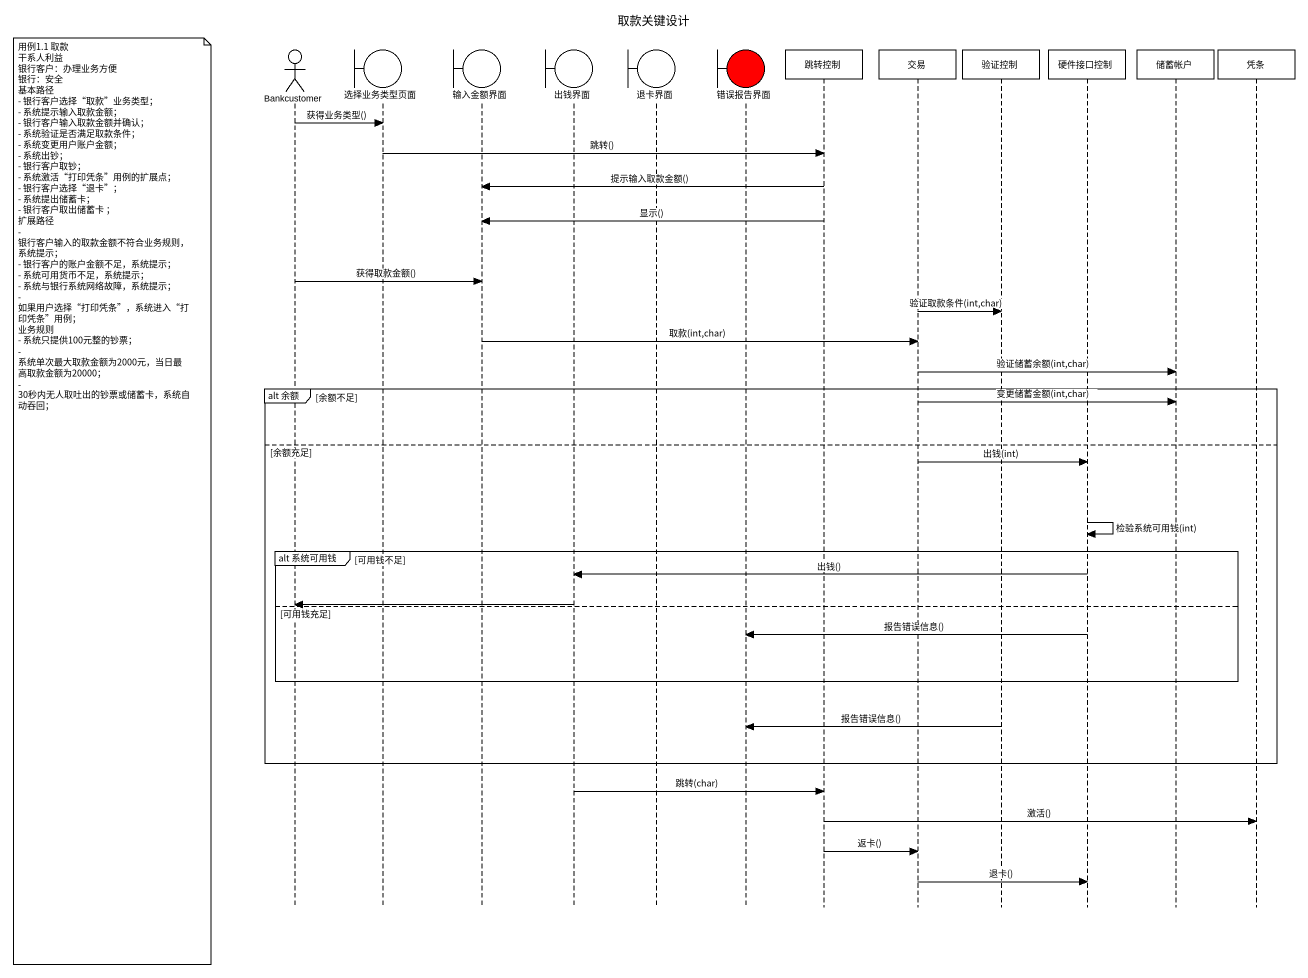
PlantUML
@startuml
title 取款关键设计
hide footbox
actor Bankcustomer
boundary 选择业务类型页面
boundary 输入金额界面
boundary 出钱界面
boundary 退卡界面
boundary 错误报告界面 #FF0000
participant 跳转控制
participant 交易
participant 验证控制
participant 硬件接口控制
participant 储蓄帐户
participant 凭条

Bankcustomer -> 选择业务类型页面 : 获得业务类型()
选择业务类型页面 -> 跳转控制 : 跳转()
跳转控制 -> 输入金额界面 : 提示输入取款金额()
跳转控制 -> 输入金额界面 : 显示()
Bankcustomer -> 输入金额界面 : 获得取款金额()
交易 -> 验证控制 : 验证取款条件(int,char)
输入金额界面 -> 交易 : 取款(int,char)
交易 -> 储蓄帐户 : 验证储蓄余额(int,char)
group alt 余额 [余额不足]
  交易 -> 储蓄帐户 : 变更储蓄金额(int,char)
else 余额充足
  交易 -> 硬件接口控制 : 出钱(int)
  note left of Bankcustomer
    用例1.1 取款
    干系人利益
    银行客户：办理业务方便
    银行：安全
    基本路径
    - 银行客户选择“取款”业务类型；
    - 系统提示输入取款金额；
    - 银行客户输入取款金额并确认；
    - 系统验证是否满足取款条件；
    - 系统变更用户账户金额；
    - 系统出钞；
    - 银行客户取钞；
    - 系统激活“打印凭条”用例的扩展点；
    - 银行客户选择“退卡”；
    - 系统提出储蓄卡；
    - 银行客户取出储蓄卡 ；
    扩展路径
    - 银行客户输入的取款金额不符合业务规则，系统提示；
    - 银行客户的账户金额不足，系统提示；
    - 系统可用货币不足，系统提示；
    - 系统与银行系统网络故障，系统提示；
    - 如果用户选择“打印凭条”，系统进入“打印凭条”用例；
    业务规则
    - 系统只提供100元整的钞票；
    - 系统单次最大取款金额为2000元，当日最高取款金额为20000；
    - 30秒内无人取吐出的钞票或储蓄卡，系统自动吞回；
  end note
  硬件接口控制 -> 硬件接口控制 : 检验系统可用钱(int)
  group alt 系统可用钱 [可用钱不足]
    硬件接口控制 -> 出钱界面 : 出钱()
    出钱界面 -> Bankcustomer
  else 可用钱充足
    硬件接口控制 -> 错误报告界面 : 报告错误信息()
  end
  验证控制 -> 错误报告界面 : 报告错误信息()
end
出钱界面 -> 跳转控制 : 跳转(char)
跳转控制 -> 凭条 : 激活()
跳转控制 -> 交易 : 返卡()
交易 -> 硬件接口控制 : 退卡()
@enduml
